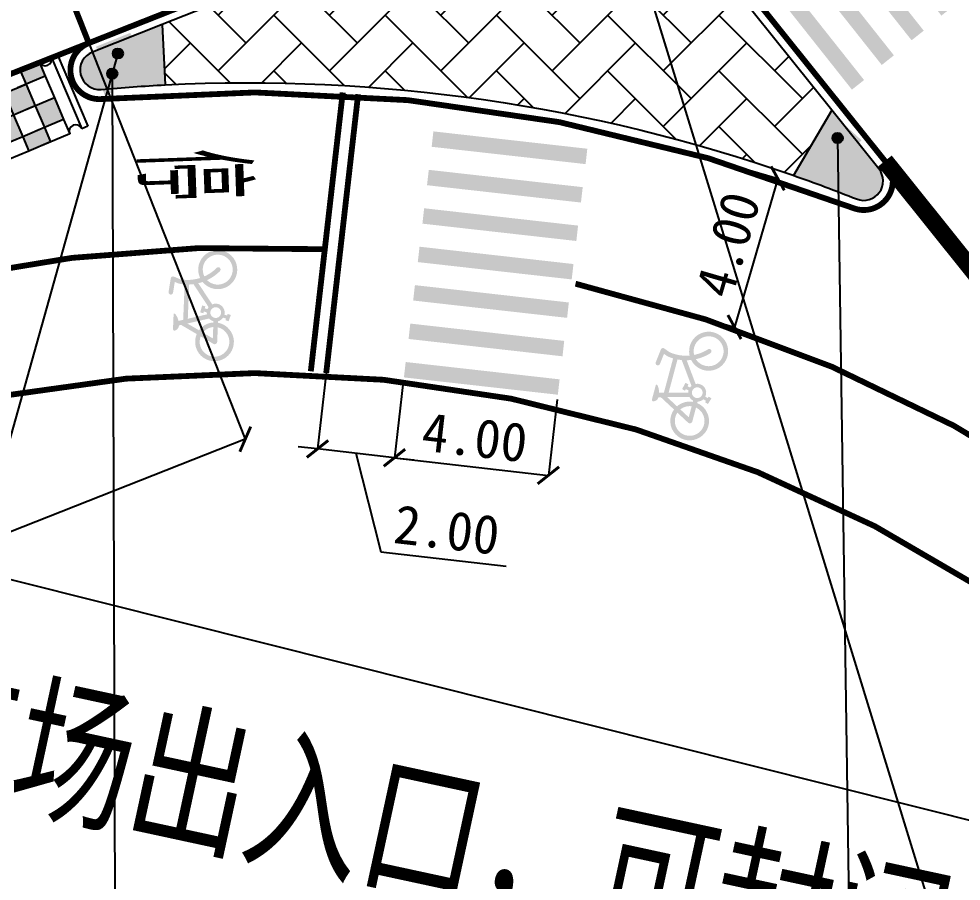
# Model space of a CAD drawing. Header units: millimetres. Extents: x 7233 to 195995, y 19522 to 226352.
# Drawn here: x 10239.53 to 10263.86, y 22375.11 to 22397.38 of the extents above; entities that cross this region are included whole.
import ezdxf

# ---------------------------------------------------------------- set-up
doc = ezdxf.new("R2010")
doc.units = ezdxf.units.MM
doc.linetypes.add('ACAD_ISO10W100', pattern=[18, 12, -3, 0, -3])
doc.linetypes.add('JTSS02', pattern=[2, 1, -1])
for name, color, linetype in [('@-交通信号', 7, 'Continuous'), ('@-交通标志', 7, 'Continuous'), ('@-设计标注', 7, 'Continuous'), ('@-辅助设计', 4, 'Continuous'), ('@-道路名称', 7, 'Continuous'), ('@-道路红线', 1, 'Continuous'), ('@-道路边线', 7, 'Continuous'), ('@-隔离岛', 3, 'Continuous'), ('AXIS', 2, 'Continuous'), ('交通标志', 7, 'Continuous')]:
    doc.layers.add(name, color=color, linetype=linetype)
doc.layers.add('@-道路标线', color=255, linetype='Continuous', lineweight=0)
doc.layers.get('@-辅助设计').off()
doc.styles.add('--黑体', font='simhei.ttf')
doc.styles.add('HZTXT', font='', dxfattribs={"width": 0.7, "height": 0.2})
doc.styles.add('STYLE1', font='simhei.ttf', dxfattribs={"width": 0.8})
doc.styles.get('HZTXT').set_extended_font_data('NSimSun')
doc.dimstyles.new('标志标注', dxfattribs={"dimtxt": 1, "dimasz": 0.5, "dimexe": 0, "dimexo": 0, "dimgap": 0.25, "dimtad": 1, "dimzin": 0, "dimdsep": 46, "dimtxsty": '--黑体', "dimblk": 'ARCHTICK', "dimcen": 0.09, "dimadec": 0, "dimazin": 0, "dimtfac": 1, "dimtix": 1, "dimtmove": 2, "dimatfit": 0, "dimfxl": 1, "dimtolj": 1, "dimtzin": 0, "dimarcsym": 0})

# ---------------------------------------------------------------- blocks, each defined once
blk = doc.blocks.new('*U3')
at = {"layer": '@-道路边线'}
h = blk.add_hatch(color=256, dxfattribs=at)
h.dxf.hatch_style = 1
h.paths.add_polyline_path([(0.8876217063006351, 0.01472492572509015), (0.9722690340110915, 4.013829179161655), (0.572358608667068, 4.022293911931115), (0.4877112809594142, 0.02318965849223151)])
blk = doc.blocks.new('*U4')
at = {"layer": '@-道路标线', "color": 0, "linetype": 'ByBlock', "lineweight": -2, "transparency": 16777216}
for p, rotation in [((10281.4832230919, 22412.43878282722, 3.54891667e-08), 39.60928251174018), ((10280.71281312855, 22411.80123401469, 3.54891667e-08), 39.60928251174019), ((10279.94240316519, 22411.16368520215, 3.54891667e-08), 39.60928251174019), ((10279.17199320184, 22410.52613638961, 3.54891667e-08), 39.60928251174018), ((10278.40158323849, 22409.88858757708, 3.54891667e-08), 39.60928251174018), ((10277.63117327513, 22409.25103876454, 3.54891667e-08), 39.60928251174019), ((10276.86076331178, 22408.613489952, 3.54891667e-08), 39.60928251174019), ((10276.09035334843, 22407.97594113947, 3.54891667e-08), 39.60928251174018), ((10275.31994338507, 22407.33839232693, 3.54891667e-08), 39.60928251174018), ((10274.54953342172, 22406.7008435144, 3.54891667e-08), 39.60928251174019), ((10273.77912345837, 22406.06329470186, 3.54891667e-08), 39.60928251174018), ((10273.00871349501, 22405.42574588933, 3.54891667e-08), 39.60928251174018), ((10272.23830353166, 22404.78819707679, 3.54891667e-08), 39.60928251174018), ((10271.46789356831, 22404.15064826425, 3.54891667e-08), 39.60928251174018), ((10270.69748360495, 22403.51309945172, 3.54891667e-08), 39.60928251174018), ((10269.9270736416, 22402.87555063918, 3.54891667e-08), 39.60928251174018), ((10269.15666367825, 22402.23800182664, 3.54891667e-08), 39.60928251174018), ((10268.38625371489, 22401.60045301411, 3.54891667e-08), 39.60928251174018), ((10267.61584375154, 22400.96290420157, 3.54891667e-08), 39.60928251174018), ((10266.84543378819, 22400.32535538904, 3.54891667e-08), 39.60928251174018), ((10266.07502382483, 22399.6878065765, 3.54891667e-08), 39.60928251174018), ((10265.30461386148, 22399.05025776397, 3.54891667e-08), 39.60928251174018), ((10264.53420389813, 22398.41270895143, 3.54891667e-08), 39.60928251174018), ((10263.76379393477, 22397.7751601389, 3.54891667e-08), 39.60928251174018), ((10262.99338397142, 22397.13761132636, 3.54891667e-08), 39.60928251174018), ((10262.22297400807, 22396.50006251382, 3.54891667e-08), 39.60928251174018), ((10261.45256404471, 22395.86251370129, 3.54891667e-08), 39.60928251174018), ((10260.68215408136, 22395.22496488875, 3.54891667e-08), 39.60928251174018)]:
    blk.add_blockref('*U3', p, dxfattribs=dict(at, rotation=rotation))
blk = doc.blocks.new('*U7')
at = {"layer": '@-道路边线'}
h = blk.add_hatch(color=256, dxfattribs=at)
h.dxf.hatch_style = 1
h.paths.add_polyline_path([(0.5961484308057654, -1.946638420451774), (0.5666055396419192, 2.053252480251722), (0.1666164495709112, 2.05029819113486), (0.1961593407386437, -1.949592709569836)])
blk = doc.blocks.new('*U8')
at = {"layer": '@-辅助设计', "color": 0, "linetype": 'ByBlock', "lineweight": -2, "transparency": 16777216, "rotation": 83.15039048802726}
for p in [(10252.20597257448, 22393.66794694574, 3.54891667e-08), (10252.08670889216, 22392.67508432983, 3.54891667e-08), (10251.96744520982, 22391.68222171392, 3.54891667e-08), (10251.8481815275, 22390.68935909801, 3.54891667e-08), (10251.72891784516, 22389.69649648209, 3.54891667e-08), (10251.60965416284, 22388.70363386618, 3.54891667e-08), (10251.49039048051, 22387.71077125027, 3.54891667e-08)]:
    blk.add_blockref('*U7', p, dxfattribs=at)
blk = doc.blocks.new('A$C348E0356')
at = {"layer": '交通标志', "lineweight": 15}
h = blk.add_hatch(color=1, dxfattribs=at)
h.paths.add_polyline_path([(3.003229652764275, 1.581825583154568), (2.699315253586973, 2.053429645515278), (2.345612207427619, 1.825493846656171), (2.649526606546714, 1.35388978429546)])
h.paths.add_polyline_path([(1.699794109328649, 2.827652479812969), (2.00370850827312, 2.356048417277634), (2.357411554490681, 2.58398421613674), (2.053497155546209, 3.055588278657522)])
h.paths.add_polyline_path([(2.00370850827312, 2.356048417277634), (1.473153939063194, 2.014144718996249), (1.815057638159487, 1.483590148374786), (2.345612207427619, 1.825493846656171), (2.212649657740256, 2.031820624353712)])
h.paths.add_polyline_path([(2.11897203727858, 1.011986086014075), (1.815057638159487, 1.483590148374786), (1.284503068891353, 1.141686450093402), (1.588417468068655, 0.6700823877326914)])
h.paths.add_polyline_path([(1.169239540060515, 2.485748781531583), (0.6386849708505907, 2.143845083250199), (0.9425993697950616, 1.672241020714864), (1.473153939063194, 2.014144718996249)])
h.paths.add_polyline_path([(0.9425993697950616, 1.672241020714864), (0.5888963236357087, 1.444305221855755), (0.9308000227320008, 0.9137506512342952), (1.284503068891353, 1.141686450093402), (1.151540519262198, 1.348013227790942)])
at = {"layer": '交通标志', "lineweight": 25}
for p, q in [((1.768577406415715, 3.497717086982446), (6.21755607426e-05, 2.358038092701462)), ((1.863550656125879, 3.350340817545656), (0.0950354252709076, 2.210661823264671)), ((1.863550656125879, 3.350340817545656), (1.768577406415715, 3.497717086982446)), ((2.053497155546209, 3.055588278657522), (1.699794109328649, 2.827652479812969)), ((2.357411554490681, 2.58398421613674), (2.053497155546209, 3.055588278657522)), ((1.699794109328649, 2.827652479812969), (1.169239540060515, 2.485748781531583)), ((2.00370850827312, 2.356048417277634), (1.699794109328649, 2.827652479812969)), ((2.357411554490681, 2.58398421613674), (2.00370850827312, 2.356048417277634)), ((2.699315253586973, 2.053429645515278), (2.357411554490681, 2.58398421613674)), ((0.0950354252709076, 2.210661823264671), (6.21755607426e-05, 2.358038092701462)), ((1.169239540060515, 2.485748781531583), (0.6386849708505907, 2.143845083250199)), ((1.473153939063194, 2.014144718996249), (1.169239540060515, 2.485748781531583)), ((2.00370850827312, 2.356048417277634), (1.473153939063194, 2.014144718996249)), ((2.345612207427619, 1.825493846656171), (2.00370850827312, 2.356048417277634)), ((0.6386849708505907, 2.143845083250199), (0.2849819246330298, 1.91590928439109)), ((0.9425993697950616, 1.672241020714864), (0.6386849708505907, 2.143845083250199)), ((2.649526606546714, 1.35388978429546), (2.212649657740256, 2.031820624353712)), ((2.699315253586973, 2.053429645515278), (2.345612207427619, 1.825493846656171)), ((3.003229652764275, 1.581825583154568), (2.566352703957818, 2.259756423212819)), ((0.5888963236357087, 1.444305221855755), (0.2849819246330298, 1.91590928439109)), ((1.473153939063194, 2.014144718996249), (0.9425993697950616, 1.672241020714864)), ((1.815057638159487, 1.483590148374786), (1.473153939063194, 2.014144718996249)), ((2.345612207427619, 1.825493846656171), (1.815057638159487, 1.483590148374786)), ((0.9425993697950616, 1.672241020714864), (0.5888963236357087, 1.444305221855755)), ((1.284503068891353, 1.141686450093402), (0.9425993697950616, 1.672241020714864)), ((2.11897203727858, 1.011986086014075), (1.68209508853033, 1.689916926072328)), ((3.003229652764275, 1.581825583154568), (2.649526606546714, 1.35388978429546)), ((0.9308000227320008, 0.9137506512342952), (0.5888963236357087, 1.444305221855755)), ((1.588417468068655, 0.6700823877326914), (1.151540519262198, 1.348013227790942)), ((1.815057638159487, 1.483590148374786), (1.284503068891353, 1.141686450093402)), ((3.193176151951773, 1.287073044106364), (1.424660921038593, 0.1473940498253796)), ((2.649526606546714, 1.35388978429546), (2.11897203727858, 1.011986086014075)), ((3.288149401603732, 1.139696774669572), (3.193176151951773, 1.287073044106364)), ((1.234714421851094, 0.442146588873584), (0.7978374730446376, 1.120077428931835)), ((1.284503068891353, 1.141686450093402), (0.9308000227320008, 0.9137506512342952)), ((3.288149401603732, 1.139696774669572), (1.519634170748758, 1.7780388589e-05)), ((2.11897203727858, 1.011986086014075), (1.588417468068655, 0.6700823877326914)), ((1.588417468068655, 0.6700823877326914), (1.234714421851094, 0.442146588873584)), ((1.519634170748758, 1.7780388589e-05), (1.424660921038593, 0.1473940498253796))]:
    blk.add_line(p, q, dxfattribs=at)
for centre, major_axis, ratio, start_param, end_param in [((1.958523905836044, 3.202964548094313), (0.0132628393479032, 0.1748249984116091), 0.9999999976595978, 0.648165981041317, 3.789758634631108), ((0.1900086749810725, 2.06328555382788), (-0.1748249984686601, 0.0132628393522313), 0.999999997006934, 2.218962305269292, 5.360554958859085), ((3.098202902416232, 1.434449313717776), (-0.1748249984686601, 0.0132628393522313), 0.999999997006934, -0.9226303483204992, 2.218962305269292), ((1.329687671561259, 0.2947703194367932), (0.0132628393608787, 0.1748249985826468), 0.9999999959073038, 3.789758633994535, 6.931351287584327)]:
    blk.add_ellipse(centre, major_axis=major_axis, ratio=ratio, start_param=start_param, end_param=end_param, dxfattribs=at)
blk = doc.blocks.new('_ArchTick')
at = {"color": 0, "linetype": 'ByBlock', "const_width": 0.15}
blk.add_lwpolyline([(-0.5, -0.5), (0.5, 0.5)], dxfattribs=at)
blk = doc.blocks.new('*D16')
at = {"layer": '@-设计标注', "color": 0, "lineweight": -2, "ltscale": 1.5, "transparency": 16777216}
for p, q in [((10249.4540956316, 22388.00482800457), (10249.22977274752, 22386.04596879042)), ((10253.42812248226, 22387.54973395896), (10253.20379959818, 22385.59087474482)), ((10249.22977274752, 22386.04596879042), (10253.20379959818, 22385.59087474482))]:
    blk.add_line(p, q, dxfattribs=at)
at = {"layer": 'Defpoints', "color": 0, "ltscale": 1.5, "transparency": 16777216}
for p in [(10249.4540956316, 22388.00482800457, 3.54891667e-08), (10253.42812248226, 22387.54973395896, 3.54891667e-08), (10253.20379959818, 22385.59087474482)]:
    blk.add_point(p, dxfattribs=at)
at = {"layer": '@-设计标注', "color": 0, "lineweight": -2, "ltscale": 1.5, "transparency": 16777216, "xscale": 0.5, "yscale": 0.5, "zscale": 0.5}
for p, rotation in [((10249.22977274752, 22386.04596879042), 173.467111872601), ((10253.20379959818, 22385.59087474482), 353.4671118726009)]:
    blk.add_blockref('_ArchTick', p, dxfattribs=dict(at, rotation=rotation))
at = {"layer": '@-设计标注', "color": 0, "ltscale": 1.5, "transparency": 16777216, "insert": (10251.30275548343, 22386.5691333005), "char_height": 1, "attachment_point": 5, "rotation": 353.467111872601, "style": '--黑体'}
blk.add_mtext('\\A1;4.00', dxfattribs=at)
blk = doc.blocks.new('*D17')
at = {"layer": '@-设计标注', "color": 0, "linetype": 'Continuous', "lineweight": -2, "transparency": 16777216}
for p, q in [((10247.46708220629, 22388.23237502737), (10247.24272794406, 22386.27324180913)), ((10249.4540956316, 22388.00482800457), (10249.22974136937, 22386.04569478633)), ((10247.24272794406, 22386.27324180913), (10246.74597458773, 22386.33012856483)), ((10249.22974136937, 22386.04569478633), (10247.24272794406, 22386.27324180913)), ((10249.22974136937, 22386.04569478633), (10247.24272794406, 22386.27324180913)), ((10248.23623465671, 22386.15946829773), (10248.87453810962, 22383.61648030264)), ((10249.22974136937, 22386.04569478633), (10249.7264947257, 22385.98880803063)), ((10248.87453810962, 22383.61648030264), (10252.11738867174, 22383.24511844801))]:
    blk.add_line(p, q, dxfattribs=at)
at = {"layer": 'Defpoints', "color": 0, "linetype": 'Continuous', "transparency": 16777216}
for p in [(10247.46708220629, 22388.23237502737, 3.54891667e-08), (10249.4540956316, 22388.00482800457), (10247.24272794406, 22386.27324180913)]:
    blk.add_point(p, dxfattribs=at)
at = {"layer": '@-设计标注', "color": 0, "linetype": 'Continuous', "lineweight": -2, "transparency": 16777216, "xscale": 0.5, "yscale": 0.5, "zscale": 0.5}
for p, rotation in [((10247.24272794406, 22386.27324180913), 353.4671118725727), ((10249.22974136937, 22386.04569478633), 173.4671118725727)]:
    blk.add_blockref('_ArchTick', p, dxfattribs=dict(at, rotation=rotation))
at = {"layer": '@-设计标注', "color": 0, "linetype": 'Continuous', "transparency": 16777216, "insert": (10250.58193270126, 22384.18151090821), "char_height": 1, "attachment_point": 5, "rotation": 353.46711187257273, "style": '--黑体'}
blk.add_mtext('\\A1;2.00', dxfattribs=at)
blk = doc.blocks.new('*D21')
at = {"layer": '@-设计标注', "color": 0, "lineweight": -2, "ltscale": 1.5, "transparency": 16777216}
for p, q in [((10257.25327964118, 22393.80627802739), (10259.12548606553, 22393.26265786867)), ((10259.12548606553, 22393.26265786867), (10258.01010079607, 22389.42131491331)), ((10256.13789437173, 22389.96493507203), (10258.01010079607, 22389.42131491331))]:
    blk.add_line(p, q, dxfattribs=at)
at = {"layer": 'Defpoints', "color": 0, "ltscale": 1.5, "transparency": 16777216}
for p in [(10257.25327964118, 22393.80627802739, 3.54891667e-08), (10256.13789437173, 22389.96493507203, 3.54891667e-08), (10258.01010079607, 22389.42131491331)]:
    blk.add_point(p, dxfattribs=at)
at = {"layer": '@-设计标注', "color": 0, "lineweight": -2, "ltscale": 1.5, "transparency": 16777216, "xscale": 0.5, "yscale": 0.5, "zscale": 0.5}
for p, rotation in [((10259.12548606553, 22393.26265786867), 73.80863860559472), ((10258.01010079607, 22389.42131491331), 253.8086386055948)]:
    blk.add_blockref('_ArchTick', p, dxfattribs=dict(at, rotation=rotation))
at = {"layer": '@-设计标注', "color": 0, "ltscale": 1.5, "transparency": 16777216, "insert": (10257.84214648207, 22391.55268768136), "char_height": 1, "attachment_point": 5, "rotation": 73.80863860559477, "style": '--黑体'}
blk.add_mtext('\\A1;4.00', dxfattribs=at)
blk = doc.blocks.new('*D55')
at = {"layer": '@-设计标注', "color": 0, "lineweight": -2, "ltscale": 1.5, "transparency": 16777216}
for p, q in [((10241.33620249559, 22396.75602315702), (10245.37718011524, 22386.52516298416)), ((10245.37718011524, 22386.52516298416), (10217.47483418915, 22375.50431493055)), ((10213.43385656951, 22385.73517510342), (10217.47483418915, 22375.50431493055))]:
    blk.add_line(p, q, dxfattribs=at)
at = {"layer": 'Defpoints', "color": 0, "ltscale": 1.5, "transparency": 16777216}
for p in [(10241.33620249559, 22396.75602315702, 3.54891667e-08), (10213.43385656951, 22385.73517510342, 3.54891667e-08), (10217.47483418915, 22375.50431493055)]:
    blk.add_point(p, dxfattribs=at)
at = {"layer": '@-设计标注', "color": 0, "lineweight": -2, "ltscale": 1.5, "transparency": 16777216, "xscale": 0.5, "yscale": 0.5, "zscale": 0.5}
for p, rotation in [((10245.37718011524, 22386.52516298416), 21.55299217261001), ((10217.47483418915, 22375.50431493055), 201.55299217261)]:
    blk.add_blockref('_ArchTick', p, dxfattribs=dict(at, rotation=rotation))
at = {"layer": '@-设计标注', "color": 0, "ltscale": 1.5, "transparency": 16777216, "insert": (10231.14842212163, 22381.71752276392), "char_height": 1, "attachment_point": 5, "rotation": 21.55299217260998, "style": '--黑体'}
blk.add_mtext('\\A1;30.00', dxfattribs=at)
blk = doc.blocks.new('A$C4D5C2BD2')
at = {"layer": '@-交通信号', "linetype": 'ByBlock', "lineweight": -3}
h = blk.add_hatch(color=14, dxfattribs=at)
edge = h.paths.add_edge_path()
edge.add_line((0.981396496295929, 0.3103656233288348), (0.9047607928514481, 0.5335762156173587))
edge.add_line((0.9047607928514481, 0.5335762188769877), (0.000568583607673645, 0.2231366215273738))
edge.add_line((0.0005685761570930481, 0.2231366285122931), (0.07720427960157394, -7.396377623081207e-05))
edge.add_line((0.07720427960157394, -7.396703585982323e-05), (0.9813964888453484, 0.3103656303137541))
blk.add_hatch(color=14, dxfattribs=at).paths.add_polyline_path([(0.5572020175083134, 0.5146595514379442, 1), (0.2922885207311656, 0.5146595514379442, 1)])
at = {"layer": '@-交通信号', "color": 14}
blk.add_circle((0.4247452691197395, 0.5146595514379442, 363.6511633631799), 0.1324567483885739, dxfattribs=at)
blk = doc.blocks.new('A$C61B13433')
at = {"layer": '@-交通标志', "linetype": 'ByBlock', "lineweight": -3}
for points in [[(0.1324567483885739, 0, 1), (-0.1324567483885739, 0, 1)], [(0.5444273818575311, -0.2349370551073662), (0.4803246297815349, -0.007809696993717807), (-0.4397338052804116, -0.2674802106848801), (-0.3756310532044154, -0.4946075687985285)]]:
    blk.add_hatch(color=14, dxfattribs=at).paths.add_polyline_path(points)
at = {"layer": '@-交通标志', "color": 14}
blk.add_circle((0, 0), 0.1324567483885739, dxfattribs=at)

msp = doc.modelspace()

# ---------------------------------------------------------------- hatches: boundary and pattern name
at = {"layer": '@-道路标线'}
h = msp.add_hatch(color=7, dxfattribs=at)
edge = h.paths.add_edge_path()
edge.add_line((10243.72103520045, 22389.47573711839), (10243.66413544696, 22389.46270155253))
edge.add_ellipse((10243.20784084314, 22389.47932693046), major_axis=(-0.4161878820414569, 0.1877961576890837), ratio=0.9999805706952836, start_angle=200.1195756284293, end_angle=202.1999952957983, ccw=False)
edge.add_ellipse((10243.51518852978, 22389.47227267092), major_axis=(0.06183016637044849, 0.1370260515691246), ratio=0.9999999506772708, start_angle=219.8589830386828, end_angle=284.2785924977287, ccw=False)
edge.add_ellipse((10243.5538907813, 22389.37026063319), major_axis=(0.01761641524386412, 0.03904094013278521), ratio=0.9999998303205472, start_angle=113.18325781182659, end_angle=206.501347011118, ccw=False)
edge.add_line((10243.51106727196, 22389.3710851532), (10243.52719905186, 22389.76716208024))
edge.add_ellipse((10243.54257264257, 22389.72844388776), major_axis=(0.01713405993116793, 0.03797195960382878), ratio=0.9999998508462595, start_angle=310.81329457208363, end_angle=405.9425271505703, ccw=False)
edge.add_ellipse((10243.20784084314, 22389.47932693046), major_axis=(0.187796787971176, 0.4161892788526178), ratio=0.999999995276094, start_angle=307.0992444217952, end_angle=329.14455822133897, ccw=False)
edge.add_line((10243.65306860669, 22389.58058606365), (10243.77416574868, 22389.60832905803))
edge.add_line((10243.77416574879, 22389.60832905896), (10243.81145226128, 22390.52380952935))
edge.add_ellipse((10243.88980205017, 22391.69995219853), major_axis=(-1.07443241078141, 0.4848153613979305), ratio=0.9999997747193812, start_angle=102.93400800517048, end_angle=110.4751074252666, ccw=False)
edge.add_line((10243.65777604208, 22390.54426443893), (10243.55706502373, 22390.58658914834))
edge.add_line((10243.55706502381, 22390.58658914925), (10243.51216367734, 22390.30955318564))
edge.add_ellipse((10243.45423021065, 22390.31894290596), major_axis=(-0.05349555105908205, 0.0241387589015749), ratio=0.9999999969862579, start_angle=15.0799806736444, end_angle=195.0799806736443, ccw=False)
edge.add_line((10243.39629674311, 22390.32833262733), (10243.45215882244, 22390.67299502558))
edge.add_ellipse((10243.51106134147, 22390.66958424882), major_axis=(-0.05377968736339266, 0.02426696952113392), ratio=0.9999999565071804, start_angle=-94.40099306387123, end_angle=20.972252427922285, ccw=False)
edge.add_line((10243.5393836131, 22390.72134320143), (10243.69212386864, 22390.65715274441))
edge.add_ellipse((10243.88980205017, 22391.69995219853), major_axis=(0.4365377248481724, 0.9674410455007809), ratio=0.9999999809832021, start_angle=193.5523853715453, end_angle=221.8935450160579)
edge.add_ellipse((10244.66620680864, 22390.90475610045), major_axis=(0.2073664017640474, 0.459558835594608), ratio=0.9999999808311439, start_angle=-98.18991527179861, end_angle=139.7104712913849, ccw=False)
edge.add_ellipse((10244.66620680864, 22390.90475610045), major_axis=(0.2073664011576328, 0.4595588342506917), ratio=0.9999999833191034, start_angle=153.487581228541, end_angle=261.8100847081013, ccw=False)
edge.add_ellipse((10243.88980205017, 22391.69995219853), major_axis=(0.4848152741760409, 1.074432217483028), ratio=0.9999999987140331, start_angle=217.7231741279261, end_angle=223.3859971820988, ccw=False)
edge.add_line((10244.16371286763, 22390.55346926254), (10244.52274242592, 22390.00737712662))
edge.add_ellipse((10244.61454477739, 22389.79518185197), major_axis=(0.09509264606371647, 0.2107413029637108), ratio=0.9999999485642296, start_angle=280.9424230675123, end_angle=407.6811191826454, ccw=False)
edge.add_line((10244.83950518124, 22389.74182157589), (10244.90876297242, 22389.71946351378))
edge.add_line((10244.90876297264, 22389.71946351565), (10244.92379575584, 22389.7610253802))
edge.add_line((10244.92379575482, 22389.76102537937), (10245.00437594328, 22389.73187980287))
edge.add_line((10245.00437594317, 22389.73187980194), (10244.94616166319, 22389.57093194388))
edge.add_line((10244.94616166318, 22389.57093194387), (10244.86558147567, 22389.60007752027))
edge.add_line((10244.86558147567, 22389.60007752027), (10244.87959974522, 22389.63883452036))
edge.add_line((10244.87959974706, 22389.63883452013), (10244.80432844484, 22389.66313388905))
edge.add_ellipse((10244.61454477739, 22389.79518185197), major_axis=(-0.2107412945705086, 0.09509264227645793), ratio=0.9999998710940378, start_angle=156.077858777343, end_angle=169.4568067655877, ccw=False)
edge.add_line((10244.76862326175, 22389.62280341641), (10244.74423020337, 22389.60377600983))
edge.add_ellipse((10244.61454477739, 22389.79518185197), major_axis=(0.09509264508965432, 0.2107413008050253), ratio=0.99999997824153, start_angle=219.2364363992578, end_angle=238.4055656186149, ccw=False)
edge.add_line((10244.67418999559, 22389.57180559041), (10244.67257302024, 22389.53210467465))
edge.add_ellipse((10244.58296714442, 22389.0394760632), major_axis=(-0.4563995513881438, 0.2059408402313294), ratio=0.999999957172602, start_angle=251.5529690226818, end_angle=283.97727336007733, ccw=False)
edge.add_line((10244.92274354568, 22389.4072588216), (10245.00242375429, 22389.31291399513))
edge.add_ellipse((10244.58296714442, 22389.0394760632), major_axis=(0.2059408313632301, 0.4563995317349446), ratio=0.9999999765459381, start_angle=90.72597712170881, end_angle=327.3860601384187, ccw=False)
edge.add_line((10244.12399491702, 22389.23961761579), (10243.72103519685, 22389.47573711978))
edge = h.paths.add_edge_path(flags=16)
edge.add_line((10243.89274847621, 22389.6354960121), (10244.38801011719, 22389.74895898486))
edge.add_ellipse((10244.61454477739, 22389.79518185197), major_axis=(0.0950927785202136, 0.2107415965095943), ratio=0.9999989921065656, start_angle=113.33312174311399, end_angle=125.81877227170509, ccw=False)
edge.add_line((10244.38337446607, 22389.79902785474), (10244.30785515245, 22389.82340728832))
edge.add_line((10244.30785515061, 22389.82340728854), (10244.29466406085, 22389.77723555468))
edge.add_line((10244.29466406094, 22389.77723555561), (10244.21227149288, 22389.80077480037))
edge.add_line((10244.21227149279, 22389.80077479944), (10244.26300666734, 22389.97835915669))
edge.add_line((10244.26300666721, 22389.97835915576), (10244.34539923815, 22389.9548199116))
edge.add_line((10244.34539923919, 22389.95481991241), (10244.33140799423, 22389.90584745))
edge.add_line((10244.33140799425, 22389.90584745001), (10244.40084726822, 22389.88343080041))
edge.add_ellipse((10244.61454477739, 22389.79518185197), major_axis=(-0.2107412943700383, 0.09509264218599973), ratio=0.9999996316774112, start_angle=-12.801403836924408, end_angle=1.8475263374838278, ccw=False)
edge.add_line((10244.43011157632, 22389.93460530334), (10244.03827914695, 22390.53059134148))
edge.add_ellipse((10243.88980205017, 22391.69995219853), major_axis=(0.4848152379398215, 1.074432137177468), ratio=0.9999999651228509, start_angle=206.1845881327514, end_angle=211.5225778991242, ccw=False)
edge.add_line((10243.92884868823, 22390.52184964596), (10243.892748476, 22389.63549601027))
edge = h.paths.add_edge_path(flags=16)
edge.add_line((10243.88218215354, 22389.51265540905), (10244.1807564061, 22389.33770193352))
edge.add_ellipse((10244.58296714442, 22389.0394760632), major_axis=(0.2059408326736793, 0.4563995346391206), ratio=0.9999999682488206, start_angle=387.44292668244736, end_angle=437.7305866839091, ccw=False)
edge.add_line((10244.55539504651, 22389.53942800349), (10244.55669454002, 22389.57133400997))
edge.add_ellipse((10244.61454477739, 22389.79518185197), major_axis=(-0.2107413234824272, 0.09509265532236194), ratio=0.9999998818253548, start_angle=66.12125378608778, end_angle=99.79606636223912, ccw=False)
edge.add_line((10244.44228306968, 22389.64097286742), (10243.88218215355, 22389.51265540904))
edge = h.paths.add_edge_path(flags=16)
edge.add_line((10244.69303719171, 22389.67933301256), (10244.7078011496, 22389.69084939484))
edge.add_ellipse((10244.61454477739, 22389.79518185197), major_axis=(-0.08477753910745595, 0.1113318554231142), ratio=0.9999982862807512, start_angle=184.5028513073123, end_angle=536.8305418411982)
edge = h.paths.add_edge_path(flags=16)
edge.add_ellipse((10244.66620680864, 22390.90475610045), major_axis=(0.1590888832703032, 0.3525677319459702), ratio=0.9999999827594351, start_angle=158.9141864051265, end_angle=261.729474163011)
edge.add_ellipse((10244.66620680864, 22390.90475610045), major_axis=(0.1590888850678889, 0.3525677359297226), ratio=0.9999999726421697, start_angle=261.7294742455286, end_angle=501.1211886144014)
edge.add_ellipse((10243.88980205017, 22391.69995219853), major_axis=(0.436537727031693, 0.9674410503398307), ratio=0.9999999693913519, start_angle=228.2603932092995, end_angle=249.2839976678984)
edge.add_ellipse((10244.68146255266, 22390.90760873738), major_axis=(0.02413944864237611, 0.05349707964074605), ratio=0.9999984609880854, start_angle=249.7117148502653, end_angle=428.8563375229205, ccw=False)
edge.add_ellipse((10243.88980205017, 22391.69995219853), major_axis=(0.4848152470504685, 1.074432157368195), ratio=0.9999999672635289, start_angle=229.4454243372494, end_angle=249.28399770017649, ccw=False)
edge = h.paths.add_edge_path(flags=16)
edge.add_line((10244.28280706602, 22389.27790402146), (10244.53863789705, 22389.12799661118))
edge.add_line((10244.53863789716, 22389.12799661211), (10244.55058947773, 22389.42143896664))
edge.add_ellipse((10244.58296714442, 22389.0394760632), major_axis=(0.1576633126708768, 0.3494084276461554), ratio=0.9999999719880538, start_angle=29.13147224983823, end_angle=75.82490958884358)
edge = h.paths.add_edge_path(flags=16)
edge.add_ellipse((10244.58296714442, 22389.0394760632), major_axis=(0.1576633151781613, 0.3494084332027194), ratio=0.9999999542659418, start_angle=92.82568757028405, end_angle=327.3860593604895)
edge.add_line((10244.90409297245, 22389.24881352313), (10244.84309172384, 22389.3210416345))
edge.add_ellipse((10244.58296714442, 22389.0394760632), major_axis=(0.157663314495862, 0.3494084316906293), ratio=0.9999999059556514, start_angle=341.5529669549778, end_angle=371.5106501264239)
edge.add_line((10244.6677350034, 22389.41331878899), (10244.65281324248, 22389.04695091872))
edge.add_ellipse((10244.58725031154, 22389.04403769354), major_axis=(-0.05981969230407859, 0.0269923965920041), ratio=0.9999999181052606, start_angle=79.8263932664151, end_angle=206.8305000872452, ccw=False)
edge.add_line((10244.55011628347, 22388.98992625003), (10244.22621114503, 22389.17972269036))
h = msp.add_hatch(color=7, dxfattribs=at)
edge = h.paths.add_edge_path()
edge.add_line((10256.10741340652, 22387.60944897843), (10256.04904012098, 22387.60918924794))
edge.add_ellipse((10255.60745980624, 22387.72532707251), major_axis=(-0.3649652635040794, 0.2743722041977553), ratio=0.9999805706952836, start_angle=200.1195756284293, end_angle=202.1999952957983, ccw=False)
edge.add_ellipse((10255.90580379963, 22387.65114335011), major_axis=(0.09033453741402075, 0.1201614731609787), ratio=0.9999999506772708, start_angle=219.8589830386828, end_angle=284.2785924977287, ccw=False)
edge.add_ellipse((10255.92122896691, 22387.54313231213), major_axis=(0.02573777195444127, 0.03423594875736823), ratio=0.9999998303205472, start_angle=113.18325781182659, end_angle=206.501347011118, ccw=False)
edge.add_line((10255.87962528622, 22387.55331398877), (10255.98209548231, 22387.93624613075))
edge.add_ellipse((10255.98861775641, 22387.89510119594), major_axis=(0.02503304565982739, 0.03329853376460673), ratio=0.9999998508462595, start_angle=310.81329457208363, end_angle=405.9425271505703, ccw=False)
edge.add_ellipse((10255.60745980624, 22387.72532707251), major_axis=(0.2743731250466642, 0.3649664884017165), ratio=0.999999995276094, start_angle=307.0992444217952, end_angle=329.14455822133897, ccw=False)
edge.add_line((10256.06405531627, 22387.72663615862), (10256.18828850822, 22387.72718892721))
edge.add_line((10256.18828850854, 22387.7271889281), (10256.42513507748, 22388.61228693309))
edge.add_ellipse((10256.75912618903, 22389.74272941508), major_axis=(-0.9421958803670788, 0.7083204521996125), ratio=0.9999997747193812, start_angle=102.93400800517048, end_angle=110.4751074252666, ccw=False)
edge.add_line((10256.27966747922, 22388.66589627494), (10256.19066855479, 22388.72924674214))
edge.add_line((10256.19066855507, 22388.72924674301), (10256.08619368565, 22388.46876630668))
edge.add_ellipse((10256.03172229291, 22388.49061397893), major_axis=(-0.04691154819983202, 0.03526698611900445), ratio=0.9999999969862579, start_angle=15.0799806736444, end_angle=195.0799806736443, ccw=False)
edge.add_line((10255.97725089956, 22388.51246165239), (10256.10722881945, 22388.83652720288))
edge.add_ellipse((10256.16395497032, 22388.82030117579), major_axis=(-0.04716071422712032, 0.03545430321176529), ratio=0.9999999565071804, start_angle=-94.40099306387123, end_angle=20.972252427922285, ccw=False)
edge.add_line((10256.20292367257, 22388.86460219712), (10256.33790114398, 22388.76852367378))
edge.add_ellipse((10256.75912618903, 22389.74272941508), major_axis=(0.6377863064715326, 0.8483725531938566), ratio=0.9999999809832021, start_angle=193.5523853715453, end_angle=221.8935450160579)
edge.add_ellipse((10257.34256241814, 22388.79682067217), major_axis=(0.3029645410677443, 0.4029983062113925), ratio=0.9999999808311439, start_angle=-98.18991527179861, end_angle=139.7104712913849, ccw=False)
edge.add_ellipse((10257.34256241814, 22388.79682067217), major_axis=(0.3029645401817661, 0.4029983050328796), ratio=0.9999999833191034, start_angle=153.487581228541, end_angle=261.8100847081013, ccw=False)
edge.add_ellipse((10256.75912618903, 22389.74272941508), major_axis=(0.7083203247674946, 0.9421957108590319), ratio=0.9999999987140331, start_angle=217.7231741279261, end_angle=223.3859971820988, ccw=False)
edge.add_line((10256.77534135257, 22388.56409150339), (10257.00607853244, 22387.95263488312))
edge.add_ellipse((10257.04918802765, 22387.72548718284), major_axis=(0.1389313776413621, 0.1848041677476864), ratio=0.9999999485642296, start_angle=280.9424230675123, end_angle=407.6811191826454, ccw=False)
edge.add_line((10257.25700445111, 22387.62416178373), (10257.3196856299, 22387.58718078313))
edge.add_line((10257.31968563053, 22387.5871807849), (10257.34345448536, 22387.62444222203))
edge.add_line((10257.34345448418, 22387.62444222144), (10257.41569699923, 22387.57835913971))
edge.add_line((10257.41569699891, 22387.57835913883), (10257.32365237862, 22387.43406463692))
edge.add_line((10257.32365237861, 22387.4340646369), (10257.25140986446, 22387.48014771832))
edge.add_line((10257.25140986446, 22387.48014771833), (10257.2735746389, 22387.51489451258))
edge.add_line((10257.27357464065, 22387.51489451197), (10257.20545098503, 22387.55508649888))
edge.add_ellipse((10257.04918802765, 22387.72548718284), major_axis=(-0.1848041603874835, 0.1389313721081367), ratio=0.9999998710940378, start_angle=156.077858777343, end_angle=169.4568067655877, ccw=False)
edge.add_line((10257.16178106856, 22387.52355325421), (10257.13381352704, 22387.51032902945))
edge.add_ellipse((10257.04918802765, 22387.72548718284), major_axis=(0.1389313762182469, 0.1848041658546827), ratio=0.99999997824153, start_angle=219.2364363992578, end_angle=238.4055656186149, ccw=False)
edge.add_line((10257.0584724818, 22387.49447137127), (10257.0482013437, 22387.45608802796))
edge.add_ellipse((10256.85289803611, 22386.99503620891), major_axis=(-0.4002278531476448, 0.3008817803512074), ratio=0.999999957172602, start_angle=251.5529690226818, end_angle=283.97727336007733, ccw=False)
edge.add_line((10257.26496269687, 22387.27949161067), (10257.32205023702, 22387.16998866694))
edge.add_ellipse((10256.85289803611, 22386.99503620891), major_axis=(0.3008817673948191, 0.4002278359132769), ratio=0.9999999765459381, start_angle=90.72597712170881, end_angle=327.3860601384187, ccw=False)
edge.add_line((10256.44889005913, 22387.29082278929), (10256.10741340331, 22387.60944898058))
edge = h.paths.add_edge_path(flags=16)
edge.add_line((10256.30994217097, 22387.72773022276), (10256.81802959297, 22387.72999093559))
edge.add_ellipse((10257.04918802765, 22387.72548718284), major_axis=(0.1389315711617276, 0.1848044251652022), ratio=0.9999989921065656, start_angle=113.33312174311399, end_angle=125.81877227170509, ccw=False)
edge.add_line((10256.8244701451, 22387.77985976634), (10256.75612202901, 22387.82018418249))
edge.add_line((10256.75612202727, 22387.8201841831), (10256.73314073575, 22387.77802147332))
edge.add_line((10256.73314073603, 22387.77802147421), (10256.65790219399, 22387.8190311451))
edge.add_line((10256.6579021937, 22387.8190311442), (10256.74629215283, 22387.98119611267))
edge.add_line((10256.7462921525, 22387.9811961118), (10256.82153069749, 22387.94018644086))
edge.add_line((10256.82153069868, 22387.94018644143), (10256.79715538862, 22387.89546618574))
edge.add_line((10256.79715538864, 22387.89546618575), (10256.86000081678, 22387.85838827978))
edge.add_ellipse((10257.04918802765, 22387.72548718284), major_axis=(-0.1848041602116863, 0.1389313719759764), ratio=0.9999996316774112, start_angle=-12.801403836924408, end_angle=1.8475263374838278, ccw=False)
edge.add_line((10256.89976071492, 22387.90191275541), (10256.64794214294, 22388.56923532896))
edge.add_ellipse((10256.75912618903, 22389.74272941508), major_axis=(0.7083202718259884, 0.9421956404371356), ratio=0.9999999651228509, start_angle=206.1845881327514, end_angle=211.5225778991242, ccw=False)
edge.add_line((10256.53925325625, 22388.58466803599), (10256.30994217037, 22387.72773022103))
edge = h.paths.add_edge_path(flags=16)
edge.add_line((10256.27273357948, 22387.61018456503), (10256.52575176558, 22387.37409750399))
edge.add_ellipse((10256.85289803611, 22386.99503620891), major_axis=(0.3008817693093995, 0.4002278384600194), ratio=0.9999999682488206, start_angle=387.44292668244736, end_angle=437.7305866839091, ccw=False)
edge.add_line((10256.93547076307, 22387.48889237011), (10256.94372525424, 22387.51973949815))
edge.add_ellipse((10257.04918802765, 22387.72548718284), major_axis=(-0.1848041857410472, 0.1389313911683427), ratio=0.9999998818253548, start_angle=66.12125378608778, end_angle=99.79606636223912, ccw=False)
edge.add_line((10256.84733941808, 22387.61274124866), (10256.2727335795, 22387.61018456503))
edge = h.paths.add_edge_path(flags=16)
edge.add_line((10257.10040781459, 22387.59526220011), (10257.11733523668, 22387.60326619253))
edge.add_ellipse((10257.04918802765, 22387.72548718284), major_axis=(-0.05834147320429362, 0.127193890078974), ratio=0.9999982862807512, start_angle=184.5028513073123, end_angle=536.8305418411982)
edge = h.paths.add_edge_path(flags=16)
edge.add_ellipse((10257.34256241814, 22388.79682067217), major_axis=(0.2324305678207695, 0.3091752084696189), ratio=0.9999999827594351, start_angle=158.9141864051265, end_angle=261.729474163011)
edge.add_ellipse((10257.34256241814, 22388.79682067217), major_axis=(0.2324305704470615, 0.3091752119630682), ratio=0.9999999726421697, start_angle=261.7294742455286, end_angle=501.1211886144014)
edge.add_ellipse((10256.75912618903, 22389.74272941508), major_axis=(0.6377863096616797, 0.8483725574373371), ratio=0.9999999693913519, start_angle=228.2603932092995, end_angle=249.2839976678984)
edge.add_ellipse((10257.35807257008, 22388.79626349164), major_axis=(0.03526799383772609, 0.04691288865022439), ratio=0.9999984609880854, start_angle=249.7117148502653, end_angle=428.8563375229205, ccw=False)
edge.add_ellipse((10256.75912618903, 22389.74272941508), major_axis=(0.7083202851367418, 0.9421956581428745), ratio=0.9999999672635289, start_angle=229.4454243372494, end_angle=249.28399770017649, ccw=False)
edge = h.paths.add_edge_path(flags=16)
edge.add_line((10256.61223167067, 22387.29340454586), (10256.82902817029, 22387.09111533824))
edge.add_line((10256.8290281706, 22387.09111533913), (10256.90494547716, 22387.37481909002))
edge.add_ellipse((10256.85289803611, 22386.99503620891), major_axis=(0.2303477938576743, 0.306404737785524), ratio=0.9999999719880538, start_angle=29.13147224983823, end_angle=75.82490958884358)
edge = h.paths.add_edge_path(flags=16)
edge.add_ellipse((10256.85289803611, 22386.99503620891), major_axis=(0.2303477975208438, 0.3064047426582098), ratio=0.9999999542659418, start_angle=92.82568757028405, end_angle=327.3860593604895)
edge.add_line((10257.21206960526, 22387.12897557382), (10257.16836475609, 22387.21280837505))
edge.add_ellipse((10256.85289803611, 22386.99503620891), major_axis=(0.2303477965239972, 0.3064047413322212), ratio=0.9999999059556514, start_angle=341.5529669549778, end_angle=371.5106501264239)
edge.add_line((10257.01746990931, 22387.34124434298), (10256.92268582994, 22386.98703528943))
edge.add_ellipse((10256.85807612645, 22386.99854923788), major_axis=(-0.05245734127913956, 0.03943618144621196), ratio=0.9999999181052606, start_angle=79.8263932664151, end_angle=206.8305000872452, ccw=False)
edge.add_line((10256.80999438922, 22386.95388234964), (10256.53551027089, 22387.20999891736))
at = {"layer": '@-隔离岛', "ltscale": 1.5}
h = msp.add_hatch(dxfattribs=at)
h.set_pattern_fill('GRASS', color=256, scale=0.01999999999999999, angle=-1.657603322228978e-09, style=0)
h.set_pattern_definition([(90, (0, 0), (-0.3592102447896076, 0.359210244810392), [0.09524999999999996, -0.6231704895999997]), (44.9999999983424, (0, 0), (-0.3592102448323737, 0.3592102448531582), [0.09524999999999996, -0.4127499999999998]), (134.9999999983424, (0, 0), (-0.3592102448531582, -0.3592102448323737), [0.09524999999999996, -0.4127499999999998])])
h.paths.add_polyline_path([(10244.65906867776, 22423.33100517559), (10243.22217877155, 22425.55138500318, 0.2566517527498994), (10242.12131016068, 22420.72004948134), (10244.06884539617, 22421.48928551497, 0.4735277079328511)])
h.paths.add_polyline_path([(10233.82036222754, 22419.7459852311, -0.01677916259962424), (10232.9401005743, 22418.04834635779, 0.7059665868780728), (10233.5596867029, 22417.33838575063), (10235.05119125393, 22417.92749912022)])
h.paths.add_polyline_path([(10255.59698854036, 22401.17222850157, 0.3290347276759042), (10254.16226201139, 22401.55325609954), (10252.25298610857, 22400.79913170895, 0.2135330724571438), (10256.98754670302, 22399.43658955051)])
h.paths.add_polyline_path([(10261.73865936726, 22393.50644119537), (10260.52559993992, 22395.02053334096), (10259.53498685297, 22393.33799088392, -0.01023003978292518), (10261.16383994234, 22392.72914197213, 0.7698844705975176)])
h.paths.add_polyline_path([(10243.22931039643, 22397.23496691894), (10241.42804289604, 22396.52350360764, 0.8662091201588137), (10241.65661089502, 22395.56048344553, -0.009743328768156423), (10243.30871594168, 22395.67699974912)])
edge = h.paths.add_edge_path()
edge.add_arc((10208.09349689496, 22432.00887233648), 28.49999999999851, 1.231283331229467, 4.39974008619987)
edge.add_arc((10237.00803680195, 22434.23359298566), 0.4999999999996731, 32.90839946357943, 184.3997400865619, ccw=False)
edge.add_line((10237.42780691548, 22434.50524175114), (10238.45375938333, 22432.91987035014))
edge.add_line((10238.45375938333, 22432.91987035014), (10236.58691624354, 22432.62128871888))
h = msp.add_hatch(dxfattribs=at)
h.set_pattern_fill('AR-HBONE', color=30, scale=0.009999999999999995, angle=-1.657603322228978e-09, style=0)
h.set_pattern_definition([(44.9999999983424, (0, 0), (4.156886499111827e-11, 1.436840979371064), [3.047999999999999, -1.015999999999999]), (134.9999999983424, (0.718420000020784, 0.7184199999792152), (4.156886499111827e-11, 1.436840979371064), [3.047999999999999, -1.015999999999999])])
h.paths.add_polyline_path([(10256.98754670302, 22399.43658955051, -0.2135330724571438), (10252.25298610857, 22400.79913170895), (10243.22931039643, 22397.23496691894), (10243.30871594168, 22395.67699974912, -0.09734912361462233), (10259.53498685297, 22393.33799088392), (10260.52559993992, 22395.02053334096)])

# ---------------------------------------------------------------- linework, layer by layer
at = {"layer": '@-交通信号', "linetype": 'Continuous'}
msp.add_line((10255.21084573122, 22399.99006316564), (10264.84771765344, 22368.62272857366), dxfattribs=at)
at = {"layer": '@-交通信号', "linetype": 'Continuous', "lineweight": -3}
for p, q in [((10242.08722149041, 22396.48757116041, -31.0774134396799), (10236.40745011249, 22376.24034105227)), ((10260.67328759855, 22394.30398724533, -31.0774134396799), (10261.02842782647, 22369.81707549759))]:
    msp.add_line(p, q, dxfattribs=at)
at = {"layer": '@-交通标志'}
msp.add_line((10241.94105310432, 22395.96651058407, -30.27763910652948), (10242.03328927381, 22368.17457759217), dxfattribs=at)
at = {"layer": '@-道路标线', "color": 7, "linetype": 'Continuous', "const_width": 0.15, "elevation": 3.54891667e-08, "flags": 128}
for points in [[(10241.3362024956, 22396.75602315702), (10238.58099048219, 22403.73160963855)], [(10241.3362024956, 22396.75602315702), (10222.73463854487, 22389.40879112128)], [(10247.89453747888, 22395.48080809873), (10247.06967952123, 22388.27788443193)], [(10248.29194016395, 22395.43529869417), (10247.46708220629, 22388.23237502737)]]:
    msp.add_lwpolyline(points, dxfattribs=at)
msp.add_lwpolyline([(10254.07042161095, 22401.78577564892), (10241.3362024956, 22396.75602315702, 0.8662091201608741), (10241.67905449407, 22395.31149291386, -0.1175530750018347), (10261.07153513521, 22392.49680639031, 0.7698844706006408), (10261.9337642726, 22393.66275522517), (10255.79209344571, 22401.32854253137, 0.3290347276760485)], format="xyb", close=True, dxfattribs=at)
at = {"layer": '@-道路标线', "color": 7, "linetype": 'JTSS02', "ltscale": 1.5, "const_width": 0.4499999999999999, "elevation": 3.54891667e-08, "flags": 128}
msp.add_lwpolyline([(10274.4744491765, 22378.17045227698, -0.001926083916295011), (10272.36547189498, 22380.64231597866), (10261.89565030921, 22393.71032754629)], format="xyb", dxfattribs=at)
at = {"layer": '@-道路标线', "color": 7, "linetype": 'Continuous', "const_width": 0.15, "elevation": 3.54891667e-08, "flags": 128}
for points in [[(10247.43086850905, 22391.43190226544, 0.1072596976616035), (10231.42044146422, 22388.80758411718)], [(10274.4744491765, 22378.17045227699, 0.1609433011749761), (10253.90512621073, 22390.5408757503, 0.1609433011749761)], [(10272.01019072048, 22376.05150672272, 0.3194373454941803), (10232.61436667003, 22385.78482997519)]]:
    msp.add_lwpolyline(points, format="xyb", dxfattribs=at)
at = {"layer": '@-道路红线', "elevation": 3.54891667e-08}
for points in [[(10266.80332055085, 22375.99184147656), (10237.40609751774, 22383.37675064768)], [(10266.80332055085, 22375.99184147656), (10237.40609751773, 22383.37675064769)]]:
    msp.add_lwpolyline(points, dxfattribs=at)
at = {"layer": '@-隔离岛', "linetype": 'Continuous', "elevation": 3.54891667e-08, "flags": 128}
for points in [[(10252.25298610857, 22400.79913170895), (10243.22931039643, 22397.23496691894)], [(10260.52559993992, 22395.02053334096), (10256.98754670302, 22399.43658955051)]]:
    msp.add_lwpolyline(points, dxfattribs=at)
for points in [[(10243.22931039643, 22397.23496691894), (10241.42804289604, 22396.52350360764, 0.8662091201617319), (10241.65661089503, 22395.56048344553, -0.00974332876814504), (10243.30871594168, 22395.67699974912)], [(10243.30871594168, 22395.67699974912, -0.09727892495327956), (10259.52383043407, 22393.34190109288, -0.09727892495327956)], [(10259.52383043407, 22393.34190109288, -0.0102995872251935), (10261.16383994233, 22392.72914197214, 0.769884470607837), (10261.73865936726, 22393.50644119538), (10260.52559993992, 22395.02053334096)]]:
    msp.add_lwpolyline(points, format="xyb", dxfattribs=at)
at = {"layer": '@-隔离岛', "ltscale": 1.5, "elevation": 3.54891667e-08}
for points in [[(10243.22931039643, 22397.23496691894), (10243.30871594168, 22395.67699974913)], [(10260.52559993992, 22395.02053334096), (10259.53498685297, 22393.33799088391)]]:
    msp.add_lwpolyline(points, dxfattribs=at)
at = {"layer": 'AXIS', "color": 5, "linetype": 'ACAD_ISO10W100', "ltscale": 0.6}
for centre, radius, start, end in [((10594.25937343062, 22653.14438689586, 3.54891667e-08), 408.9999999999966, 192.6662331165569, 228.6211008724932), ((10594.25937343065, 22653.14438689586, 3.54891667e-08), 409.0000000000257, 199.4804699455849, 228.6211008724932), ((10923.90331234763, 22916.86141581048, 3.54891667e-08), 843.7688086865886, 218.321667203683, 219.6751693320239)]:
    msp.add_arc(centre, radius, start, end, dxfattribs=at)

# ---------------------------------------------------------------- block references
at = {"layer": '@-交通信号', "linetype": 'Continuous', "ltscale": 2}
for p, rotation in [((10242.48415013407, 22397.02397646201, -394.7285768028598), 183.0319788855068), ((10261.3284736582, 22394.17743993011, -394.7285768028598), 118.6007400130895)]:
    msp.add_blockref('A$C4D5C2BD2', p, dxfattribs=dict(at, rotation=rotation))
at = {"layer": '@-交通标志', "lineweight": 0, "ltscale": 0.5, "xscale": 0.959999999712949, "yscale": 0.9600000000946608, "zscale": 0.9600000000000364, "rotation": 80.15728358882781}
msp.add_blockref('A$C348E0356', (10241.05826564809, 22393.17215764937), dxfattribs=at)
at = {"layer": '@-交通标志', "rotation": 274.4683029073354}
msp.add_blockref('A$C61B13433', (10241.94105310432, 22395.96651058407, -30.27763910652948), dxfattribs=at)
at = {"layer": '@-辅助设计'}
msp.add_blockref('*U8', (0, 0), dxfattribs=at)
at = {"layer": '@-道路标线'}
msp.add_blockref('*U4', (0, 0), dxfattribs=at)

# ---------------------------------------------------------------- texts
at = {"layer": '@-道路名称', "color": 7, "style": 'HZTXT', "width": 0.75}
msp.add_text('停车场出入口，可封闭', height=3, rotation=347.8205921490734, dxfattribs=at).set_placement((10233.18065691802, 22378.51894365257, 3.40696001e-08))
at = {"layer": '@-道路标线', "color": 7, "ltscale": 10, "style": 'STYLE1', "width": 0.4}
msp.add_text('停', height=2.43004224725941, rotation=272.0728118687524, dxfattribs=at).set_placement((10242.82487841474, 22393.97460378427))

# ---------------------------------------------------------------- dimensions: what is measured, and where the dimension line sits
at = {"layer": '@-设计标注', "ltscale": 1.5}
for p1, p2, distance, picture, middle in [((10241.3362024956, 22396.75602315702, 3.54891667e-08), (10213.4338565695, 22385.73517510341, 3.54891667e-08), 10.999999999962052, '*D55', (10231.14842212163, 22381.71752276392)), ((10257.25327964118, 22393.80627802739, 3.54891667e-08), (10256.13789437173, 22389.96493507203, 3.54891667e-08), 1.9495332190814534, '*D21', (10257.84214648207, 22391.55268768136)), ((10249.4540956316, 22388.00482800457, 3.54891667e-08), (10253.42812248226, 22387.54973395896, 3.54891667e-08), -1.9716617806173378, '*D16', (10251.30275548343, 22386.5691333005))]:
    dim = msp.add_aligned_dim(p1=p1, p2=p2, distance=distance, dimstyle='标志标注', dxfattribs=at)
    dim.commit()
    dim.dimension.update_dxf_attribs({"geometry": picture, "text_midpoint": middle})
at = {"layer": '@-设计标注', "linetype": 'Continuous'}
dim = msp.add_linear_dim(base=(10247.24272794406, 22386.27324180913), p1=(10249.4540956316, 22388.00482800457), p2=(10247.46708220629, 22388.23237502737, 3.54891667e-08), angle=173.46711187257864, dimstyle='标志标注', override={"dimtmove": 1}, dxfattribs=at)
dim.commit()
dim.dimension.update_dxf_attribs({"geometry": '*D17', "text_midpoint": (10249.12291478779, 22383.58803692479), "dimtype": 161})

doc.saveas('drawing.dxf')
